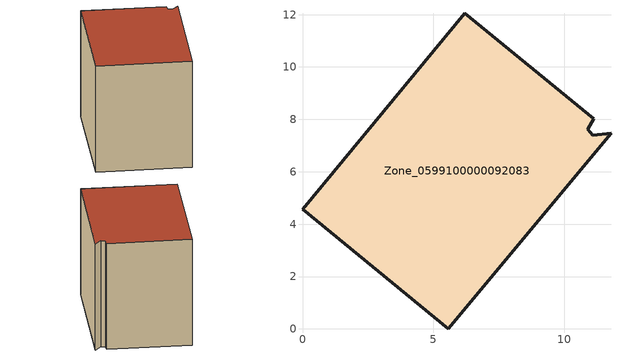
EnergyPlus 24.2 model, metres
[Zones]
Zone_0599100000092083
 floor ground (C_G): 10.88,7.63 11.09,7.39 11.78,7.46 5.57,0 0,4.57 6.19,12.06 11.11,8.02 z0
 wall outside (C_F): 0,4.57 5.57,0 11.78,7.46 11.09,7.39 10.88,7.63 11.11,8.02 6.19,12.06 0,4.57 z0:8.65
 roof outside (C_R): 11.78,7.46 11.09,7.39 10.88,7.63 11.11,8.02 6.19,12.06 0,4.57 5.57,0 z8.65
[BUILDING]
Pand.0599100000092083: North Axis=0; Terrain=City; Loads Convergence Tolerance Value=0.04; Temperature Convergence Tolerance Value=0.4; Solar Distribution=FullExterior; Maximum Number of Warmup Days=25; Minimum Number of Warmup Days=1
[Site:Location]
Rotterdam.The.Hague.AP_ZH_NLD Design_Conditions: Latitude=51.96; Longitude=4.45; Time Zone=1; Elevation=-4.5
[SITE:GROUNDTEMPERATURE:BUILDINGSURFACE]
18, 18, 18, 18, 18, 18, 18, 18, 18, 18, 18, 18
[MATERIAL] Thermal Absorptance=0.9; Solar Absorptance=0.7; Visible Absorptance=0.7
Name | Roughness | Thickness | Conductivity | Density | Specific Heat
G.D.1965 | MediumSmooth | 0.15 | 1 | 540 | 1210
F.D.1965 | Rough | 0.3 | 0.857143 | 1920 | 840
R.D.1965 | MediumRough | 0.2 | 0.08 | 1500 | 1000
[CONSTRUCTION]
C_G: G.D.1965
C_F: F.D.1965
C_R: R.D.1965
[ZONE]
Zone_0599100000092083: Type=1; Multiplier=1; Ceiling Height=Autocalculate; Volume=Autocalculate; Floor Area=autocalculate; Part of Total Floor Area=Yes
[ZONEINFILTRATION:DESIGNFLOWRATE]
Infil_Zone_0599100000092083: Zone or ZoneList or Space or SpaceList=Zone_0599100000092083; Schedule=AlwaysOn; Design Flow Rate Calculation Method=Flow/Area; Flow Rate per Floor Area=0.0042; Constant Term Coefficient=1; Temperature Term Coefficient=0; Velocity Term Coefficient=0; Velocity Squared Term Coefficient=0
[HVACTEMPLATE:ZONE:IDEALLOADSAIRSYSTEM]
Zone_0599100000092083: Maximum Heating Supply Air Temperature=50; Minimum Cooling Supply Air Temperature=13; Maximum Heating Supply Air Humidity Ratio=0.0156; Minimum Cooling Supply Air Humidity Ratio=0.0077; Heating Limit=NoLimit; Cooling Limit=NoLimit; Dehumidification Control Type=ConstantSensibleHeatRatio; Cooling Sensible Heat Ratio=0.7; Dehumidification Setpoint=60; Humidification Control Type=None; Humidification Setpoint=30; Outdoor Air Method=None; Outdoor Air Flow Rate per Person=0.00944; Outdoor Air Flow Rate per Zone Floor Area=0; Outdoor Air Flow Rate per Zone=0; Demand Controlled Ventilation Type=None; Outdoor Air Economizer Type=NoEconomizer; Heat Recovery Type=None; Sensible Heat Recovery Effectiveness=0.7; Latent Heat Recovery Effectiveness=0.65
[ZONECONTROL:THERMOSTAT]
ThermostatControl_Zone_0599100000092083: Zone or ZoneList=Zone_0599100000092083; Control Type Schedule=DualSetpointControlType; Control 1=Thermostat_Zone_0599100000092083; Temperature Difference Between Cutout And Setpoint=0
[THERMOSTATSETPOINT:DUALSETPOINT]
Thermostat_Zone_0599100000092083: Heating Setpoint Temperature Schedule=HeatingSetpoint_Zone_0599100000092083; Cooling Setpoint Temperature Schedule=CoolingSetpoint_Zone_0599100000092083
[SCHEDULE:COMPACT]
HeatingSetpoint_Zone_0599100000092083: Through: 12/31, For: AllDays, Until: 24:00, 21
CoolingSetpoint_Zone_0599100000092083: Through: 12/31, For: AllDays, Until: 24:00, 24
DualSetpointControlType: Through: 12/31, For: AllDays, Until: 24:00, 4
AlwaysOn: Through: 12/31, For: AllDays, Until: 24:00, 1
